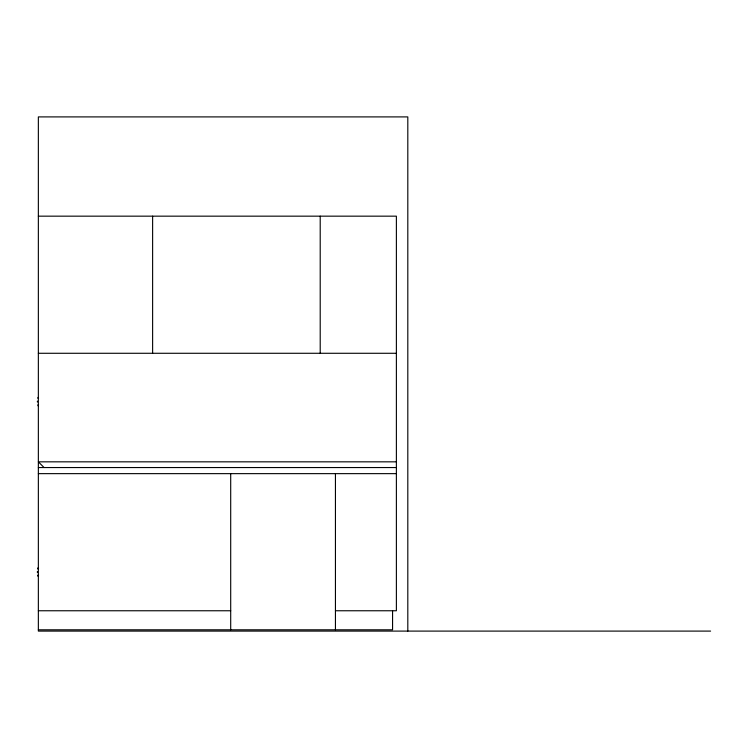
<?xml version="1.0" encoding="UTF-8"?>
<svg xmlns="http://www.w3.org/2000/svg" width="748" height="748" viewBox="0 0 748 748"><rect width="100%" height="100%" fill="white"/><g stroke="black" fill="none" stroke-linecap="round" stroke-linejoin="round"><path stroke-width="1.12" d="M38.354 216.163L396.384 216.163L396.384 610.761L335.441 610.761M38.354 353.28L396.384 353.28M38.541 398.366L37.97 398.366L37.97 397.412M38.541 404.808L37.97 404.808L37.97 405.762M396.384 461.834L38.354 461.834L44.067 467.547M38.354 467.547L396.384 467.547M38.354 473.643L396.384 473.643M37.97 568.742L38.541 568.742M38.541 568.929L37.97 568.929L37.97 567.788M38.541 575.184L37.97 575.184L37.97 576.325M37.97 575.371L38.541 575.371M38.354 610.761L230.702 610.761M38.354 629.807L392.569 629.807L392.569 610.761M710.6 631.097L38.354 631.097L38.354 116.903L407.81 116.903L407.81 631.097M335.441 473.643L335.441 629.807M320.209 216.163L320.209 353.28M230.702 473.643L230.702 629.807M152.62 216.163L152.62 353.28M37.4 401.124L37.4 402.05M37.4 571.5L37.4 572.613"/></g></svg>
